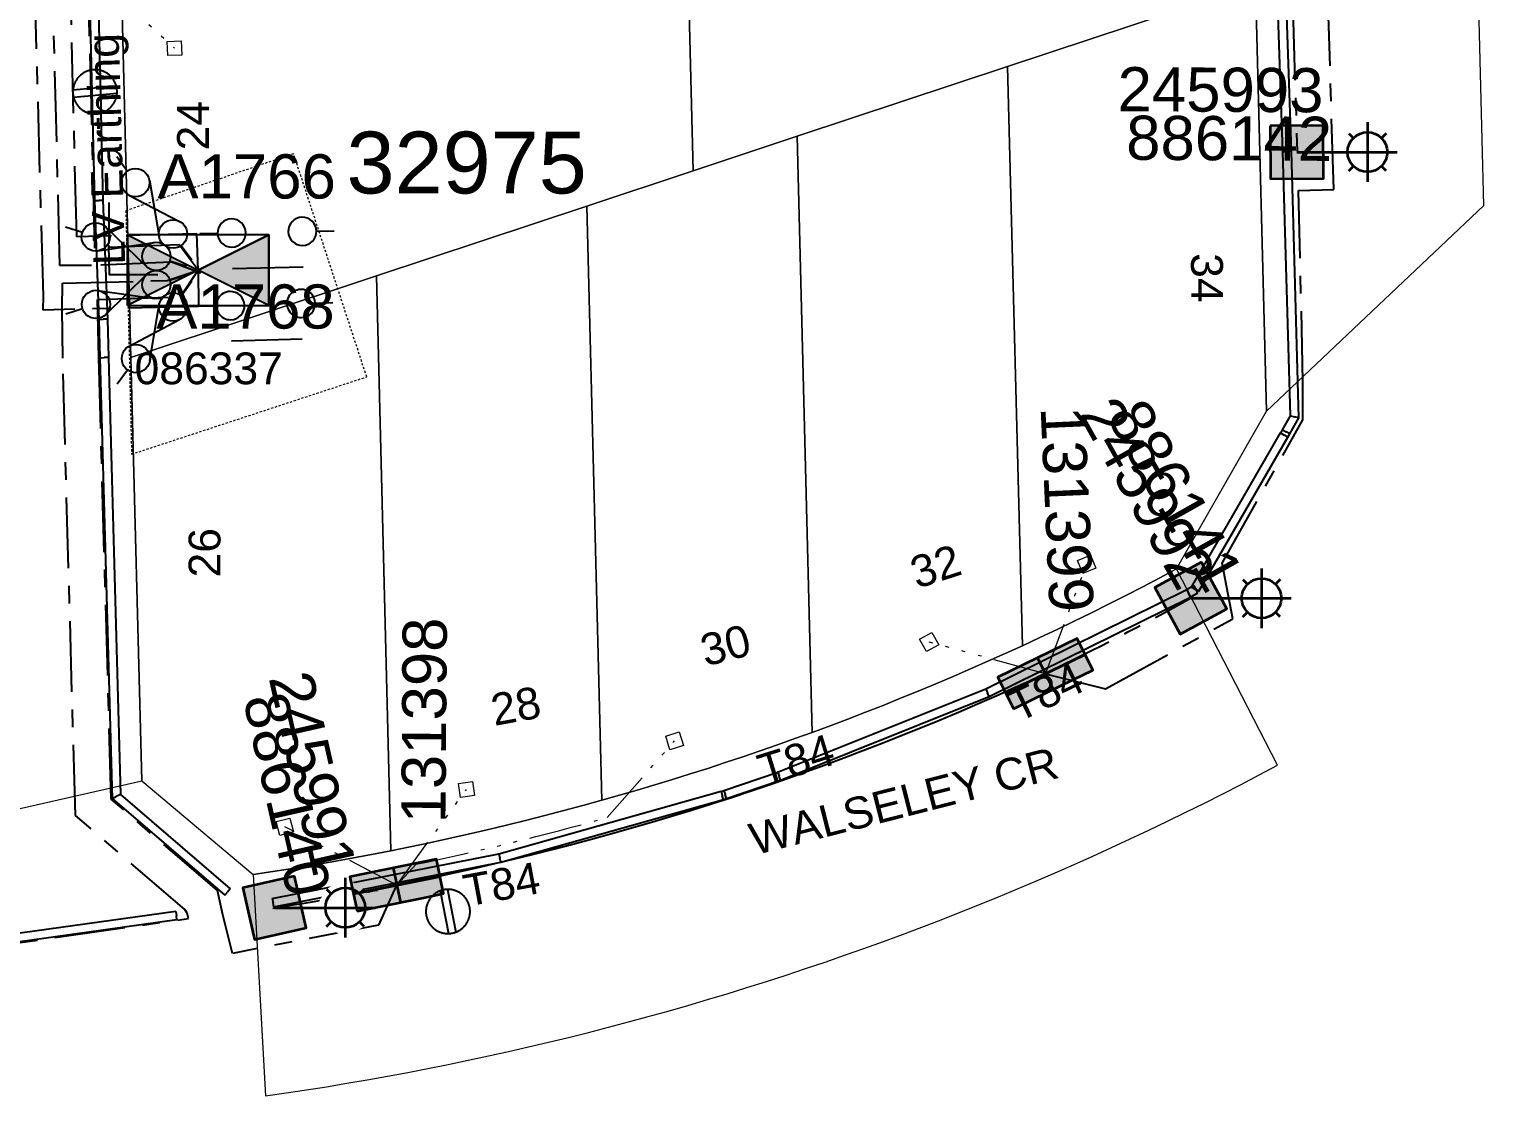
# Model space of a CAD drawing. Header units: metres. Extents: x 293418 to 294566, y 6233478 to 6234177.
# Drawn here: x 294076.3 to 294158.7, y 6233499.1 to 6233559.5 of the extents above; entities that cross this region are included whole.
import ezdxf
from ezdxf.enums import TextEntityAlignment as Align

# ---------------------------------------------------------------- set-up
doc = ezdxf.new("R2010")
doc.units = ezdxf.units.M
for name, pattern in [('Cable Exist UG', [7, 4, -1, 1, -1]), ('DASHED', [19.05, 12.7, -6.35]), ('HIDDEN2', [0.1875, 0.125, -0.0625]), ('PHANTOMX2', [6.6, 3, -0.75, 0.2, -0.75, 0.2, -0.75, 0.2, -0.75])]:
    doc.linetypes.add(name, pattern=pattern)
doc.layers.get('0').update_dxf_attribs({"color": 6})
for name, color, linetype, lineweight in [('_User_LV_Exist', 5, 'Continuous', 35), ('Cadastre Land Parcels_SP_EXT', 118, 'Continuous', 15), ('Cadastre Other Property_SP_EXT', 138, 'DASHED', 15), ('Cadastre Roads_SP_EXT', 218, 'Continuous', 15), ('Mains_HV_EXT', 13, 'Continuous', 25), ('Mains_LV_EXT', 163, 'Continuous', 25), ('Mains_LV_SL_EXT', 135, 'Continuous', 25), ('Services_SP_EXT', 42, 'PHANTOMX2', 20)]:
    doc.layers.add(name, color=color, linetype=linetype, lineweight=lineweight)
for name, color, linetype in [('Duct_SP_EXT', 30, 'Continuous'), ('Equip_HV_EXT', 7, 'Continuous'), ('Equip_LV_EXT', 7, 'Continuous'), ('Equip_SP_SL_EXT', 7, 'Continuous'), ('Sub_SP_EXT', 7, 'Continuous'), ('SupportsUG_SP_LV_EXT', 7, 'Continuous'), ('SupportsUG_SP_LV_SL_EXT', 7, 'Continuous')]:
    doc.layers.add(name, color=color, linetype=linetype)
doc.layers.add('Features_HIDE', color=1, linetype='Continuous', plot=False)
doc.styles.add('COLUMN_LABEL', font='arial.ttf', dxfattribs={"height": 2})
doc.styles.add('iecARIAL', font='arial.ttf', dxfattribs={"height": 2})
doc.styles.add('POLE_LABEL', font='arial.ttf', dxfattribs={"height": 2})
doc.styles.add('SL_LABEL', font='arial.ttf', dxfattribs={"height": 2})
doc.styles.get("Standard").update_dxf_attribs({"font": 'arial.ttf'})
doc.styles.add('SWITCH_LABEL', font='arial.ttf', dxfattribs={"height": 2})
doc.linetypes.add('Cable E UG', pattern='A,5,-0.1,["E",Standard,S=1.5,R=0,X=0,Y=-0.75],-1.45', length=6.55)

# ---------------------------------------------------------------- blocks, each defined once
blk = doc.blocks.new('SUB_PADMOUNT_EXT')
at = {"ltscale": 10}
h = blk.add_hatch(color=256, dxfattribs=at)
h.dxf.hatch_style = 1
h.paths.add_polyline_path([(4, -2), (0, 0), (4, 2)])
h.paths.add_polyline_path([(-4, -2), (-4, 2), (0, 0)])
blk.add_line((4, 2), (-4, -2))
blk.add_lwpolyline([(-4, -2), (4, -2), (4, 2), (-4, 2)], close=True)
at = {"ltscale": 10, "flags": 128}
for points in [[(-4, -2), (-4, 2), (0, 0)], [(4, -2), (0, 0), (4, 2)]]:
    blk.add_lwpolyline(points, close=True, dxfattribs=at)
at = {"flags": 8}
blk.add_attdef('ASSET_NUM', text='', height=2.5, dxfattribs=at).set_placement((0, 5), align=Align.MIDDLE_CENTER)
for tag, flags, p in [('STREET_CODE', 9, (1.5, 0)), ('OPERATING_VOLTAGE', 9, (1.5, -0.4)), ('ORIENTATION', 9, (1.5, -0.6)), ('OWNED_BY', 9, (1.5, -0.8)), ('NO_PHASES', 9, (1.5, -0.2)), ('OPERATED_BY', 9, (1.5, -1)), ('SECONDARY_VOLTAGE', 9, (1.5, -1.6)), ('CONSTRUCTED_VOLTAGE', 9, (1.5, -1.4)), ('MAINTAINED_BY', 9, (1.5, -1.2)), ('STATE', 9, (1.5, -1.8)), ('SUBSTATION_TYPE', 9, (1.5, -2.2)), ('USAGE', 9, (1.5, -2.4)), ('PARENT', 9, (1.5, -2)), ('SUBURB', 9, (1.5, -2.8)), ('STREETNAME', 9, (1.5, -3)), ('LEGEND', 9, (1.5, -2.6)), ('LOCATION', 9, (1.5, -3.2)), ('Z', 1, (1.5, -3.6)), ('NOTES', 9, (1.5, -3.4))]:
    blk.add_attdef(tag, text='', height=0.2, dxfattribs=dict(flags=flags)).set_placement(p, align=Align.MIDDLE_LEFT)
blk = doc.blocks.new('SL_LANTERN_EXT')
at = {"flags": 9}
for tag, p in [('LRATECODE', (-7.4, 0)), ('LOUTREACHVOCAB', (-7.2, 0)), ('LOUTREACH', (-7, 0)), ('LANTNUMBER', (-6.6, 0)), ('LNEW', (-6.4, 0)), ('LMASTVOCAB', (-6.2, 0)), ('LMAST', (-6, 0)), ('LLAMPVOCAB', (-5.8, 0)), ('LLAMP', (-5.6, 0)), ('LEXIST', (-5.4, 0)), ('LCHARGE3PERCENT', (-5.2, 0)), ('LCHARGE3', (-5, 0)), ('LCHARGE2PERCENT', (-4.8, 0)), ('LCHARGE2', (-4.6, 0)), ('LCHARGE1PERCENT', (-4.4, 0)), ('LCHARGE1', (-4.2, 0)), ('LCATEGORY', (-4, 0)), ('LBRACKETVOCAB', (-3.8, 0)), ('LBRACKET', (-3.6, 0)), ('LKINGHEIGHT', (-3.4, 0)), ('CREPLACE', (-3.2, 0)), ('CREMOVE', (-3, 0)), ('CNUMBER', (-2.8, 0)), ('CNEW', (-2.6, 0)), ('CEXIST', (-2.4, 0)), ('USAGE', (-2.2, 0)), ('STATE', (-2, 0)), ('OWNED_BY', (-1.8, 0)), ('ORIENTATION', (-1.6, 0)), ('OPERATING_VOLTAGE', (-1.4, 0)), ('NO_PHASES', (-1.2, 0)), ('LANTERN_TYPE', (-1, 0)), ('LANTERN_PURPOSE', (-0.8, 0)), ('CONTROL_TYPE', (-0.6, 0)), ('CONSTRUCTED_VOLTAGE', (-0.4, 0))]:
    blk.add_attdef(tag, text='', height=0.001, rotation=270, dxfattribs=at).set_placement(p, align=Align.MIDDLE_LEFT)
at = {"style": 'SL_LABEL', "flags": 9}
blk.add_attdef('STREET_CODE', text='', height=0.001, rotation=270, dxfattribs=at).set_placement((0.001, 0), align=Align.MIDDLE_LEFT)
at = {"flags": 1}
blk.add_attdef('Z', (0, 0), '', height=0.001, rotation=270, dxfattribs=at)
at = {"width": 0.9}
blk.add_attdef('LNUMBER', text='', height=1, dxfattribs=at).set_placement((7, -1), align=Align.MIDDLE_LEFT)
at = {"flags": 9}
for tag, p in [('LREMOVE', (0, -7.6)), ('LREPLACE', (0, -7.8)), ('LTYPE', (0, -8)), ('LTYPEVOCAB', (0, -8.2)), ('LEGEND', (0, -8.4)), ('SUBURB', (0, -8.6)), ('STREETNAME', (0, -8.8)), ('LOCATION', (0, -9)), ('NOTES', (0, -9.2)), ('MAINTAINED_BY', (0, -9.863))]:
    blk.add_attdef(tag, text='', height=0.001, dxfattribs=at).set_placement(p, align=Align.MIDDLE_LEFT)
blk.add_attdef('OPERATED_BY', (0, -9.607), '', height=0.001, dxfattribs=at)
at = {"layer": 'Features_HIDE', "width": 0.9}
blk.add_attdef('ASSET_NUM', text='', height=1, dxfattribs=at).set_placement((7, 1), align=Align.MIDDLE_LEFT)
blk.add_wipeout([(5.688, 0), (5.061, -1.061), (4, -1.688), (2.939, -1.061), (2.313, 0), (2.939, 1.061), (4, 1.687), (5.061, 1.061)])
for p, q in [((4, 1.687), (4, 0)), ((2.939, 1.061), (3.205, 0.795)), ((5.061, 1.061), (4.795, 0.795)), ((0, 0), (4, 0)), ((2.939, -1.061), (3.205, -0.795)), ((4, 0), (5.688, 0)), ((4, 0), (4, -1.688)), ((5.061, -1.061), (4.795, -0.795))]:
    blk.add_line(p, q)
blk.add_circle((4, 0), 1.125)
blk = doc.blocks.new('CCP_EXT')
at = {"flags": 9}
for tag, p in [('USAGE', (0, -1.2)), ('LEGEND', (0, -1.4)), ('LIFE_SUPPORT', (0, -1.6)), ('STATE', (0, -1.8)), ('NOTES', (0, -2))]:
    blk.add_attdef(tag, text='', height=0.2, dxfattribs=at).set_placement(p, align=Align.MIDDLE_LEFT)
blk.add_wipeout([(0, 0.566), (0.566, 0), (0, -0.566), (-0.566, 0)])
blk.add_lwpolyline([(-0.566, 0), (0, 0.566), (0.566, 0), (0, -0.566), (-0.566, 0)])
at = {"flags": 1}
blk.add_attdef('Z', (0, 0), '', height=0.2, dxfattribs=at)
at = {"flags": 9}
for tag, p in [('CCP_TYPE', (0, 0)), ('OPERATING_VOLTAGE', (0, -0.6)), ('ORIENTATION', (0, -0.8)), ('CONSTRUCTED_VOLTAGE', (0, -0.2)), ('NO_PHASES', (0, -0.4)), ('OWNED_BY', (0, -1))]:
    blk.add_attdef(tag, text='', height=0.2, dxfattribs=at).set_placement(p, align=Align.MIDDLE_LEFT)
blk = doc.blocks.new('LV_UG_DFUSE_CLOSED_EXT')
for points in [[(1, 0), (0, 0)], [(5.04, 0.726), (2.156, -0.717)], [(5.049, -0.707), (2.156, 0.717)], [(6.2, 0.013), (7.2, 0.013)]]:
    blk.add_lwpolyline(points)
for centre in [(1.8, 0), (5.4, 0.011)]:
    blk.add_circle(centre, 0.8)
at = {"flags": 9}
for tag, p in [('ACTUAL_STATUS', (0, 0)), ('OPERATING_VOLTAGE', (0, -0.6)), ('ORIENTATION', (0, -0.8)), ('CONSTRUCTED_VOLTAGE', (0, -0.2)), ('NO_PHASES', (0, -0.4)), ('STATE', (0, -1)), ('SWITCH_TYPE', (0, -1.2)), ('USAGE', (0, -1.4)), ('NOTES', (0, -1.6))]:
    blk.add_attdef(tag, text='', height=0.2, dxfattribs=at).set_placement(p, align=Align.MIDDLE_LEFT)
at = {"flags": 1}
blk.add_attdef('Z', (0, 0), '', height=0.2, dxfattribs=at)
blk = doc.blocks.new('LV_UG_LINKS_CLOSED_EXT')
at = {"layer": 'Equip_LV_EXT'}
for tag, flags, p in [('ACTUAL_STATUS', 9, (3, -2)), ('CONSTRUCTED_VOLTAGE', 9, (3, -2.2)), ('NO_PHASES', 9, (3, -2.4)), ('OPERATING_VOLTAGE', 9, (3, -2.6)), ('ORIENTATION', 9, (3, -2.8)), ('STATE', 9, (3, -3)), ('SWITCH_TYPE', 9, (3, -3.2)), ('OWNED_BY', 9, (3, -3.8)), ('OPERATED_BY', 9, (3, -4)), ('USAGE', 9, (3, -3.4)), ('NOTES', 9, (3, -3.6)), ('MAINTAINED_BY', 9, (3, -4.2)), ('TYPE', 9, (3, -4.6)), ('Z', 1, (3, -4.8)), ('NUMBER_OF_PHASES', 9, (3, -4.4))]:
    blk.add_attdef(tag, text='', height=0.2, dxfattribs=dict(at, flags=flags)).set_placement(p, align=Align.MIDDLE_LEFT)
blk.add_wipeout([(4, 1.25), (3.969, 1.25), (3.939, 1.248), (3.908, 1.247), (3.877, 1.244), (3.847, 1.241), (3.817, 1.236), (3.786, 1.232), (3.756, 1.226), (3.726, 1.22), (3.696, 1.213), (3.667, 1.205), (3.637, 1.196), (3.608, 1.187), (3.579, 1.177), (3.55, 1.166), (3.522, 1.155), (3.493, 1.143), (3.466, 1.13), (3.438, 1.117), (3.411, 1.102), (3.384, 1.088), (3.357, 1.072), (3.331, 1.056), (3.306, 1.039), (3.28, 1.022), (3.255, 1.004), (3.231, 0.985), (3.207, 0.966), (3.184, 0.947), (3.161, 0.926), (3.138, 0.905), (3.116, 0.884), (3.095, 0.862), (3.074, 0.839), (3.053, 0.816), (3.034, 0.793), (3.015, 0.769), (2.996, 0.745), (2.978, 0.72), (2.961, 0.694), (2.944, 0.669), (2.928, 0.643), (2.912, 0.616), (2.898, 0.589), (2.883, 0.562), (2.87, 0.534), (2.857, 0.507), (2.845, 0.478), (2.834, 0.45), (2.823, 0.421), (2.813, 0.392), (2.804, 0.363), (2.795, 0.333), (2.787, 0.304), (2.78, 0.274), (2.774, 0.244), (2.768, 0.214), (2.764, 0.183), (2.759, 0.153), (2.756, 0.123), (2.753, 0.092), (2.752, 0.061), (2.75, 0.031), (2.75, 0), (2.75, -0.031), (2.752, -0.061), (2.753, -0.092), (2.756, -0.123), (2.759, -0.153), (2.764, -0.183), (2.768, -0.214), (2.774, -0.244), (2.78, -0.274), (2.787, -0.304), (2.795, -0.333), (2.804, -0.363), (2.813, -0.392), (2.823, -0.421), (2.834, -0.45), (2.845, -0.478), (2.857, -0.507), (2.87, -0.534), (2.883, -0.562), (2.898, -0.589), (2.912, -0.616), (2.928, -0.643), (2.944, -0.669), (2.961, -0.694), (2.978, -0.72), (2.996, -0.745), (3.015, -0.769), (3.034, -0.793), (3.053, -0.816), (3.074, -0.839), (3.095, -0.862), (3.116, -0.884), (3.138, -0.905), (3.161, -0.926), (3.184, -0.947), (3.207, -0.966), (3.231, -0.985), (3.255, -1.004), (3.28, -1.022), (3.306, -1.039), (3.331, -1.056), (3.357, -1.072), (3.384, -1.088), (3.411, -1.102), (3.438, -1.117), (3.466, -1.13), (3.493, -1.143), (3.522, -1.155), (3.55, -1.166), (3.579, -1.177), (3.608, -1.187), (3.637, -1.196), (3.667, -1.205), (3.696, -1.213), (3.726, -1.22), (3.756, -1.226), (3.786, -1.232), (3.817, -1.236), (3.847, -1.241), (3.877, -1.244), (3.908, -1.247), (3.939, -1.248), (3.969, -1.25), (4, -1.25), (4.031, -1.25), (4.061, -1.248), (4.092, -1.247), (4.123, -1.244), (4.153, -1.241), (4.183, -1.236), (4.214, -1.232), (4.244, -1.226), (4.274, -1.22), (4.304, -1.213), (4.333, -1.205), (4.363, -1.196), (4.392, -1.187), (4.421, -1.177), (4.45, -1.166), (4.478, -1.155), (4.507, -1.143), (4.534, -1.13), (4.562, -1.117), (4.589, -1.102), (4.616, -1.088), (4.643, -1.072), (4.669, -1.056), (4.694, -1.039), (4.72, -1.022), (4.745, -1.004), (4.769, -0.985), (4.793, -0.966), (4.816, -0.947), (4.839, -0.926), (4.862, -0.905), (4.884, -0.884), (4.905, -0.862), (4.926, -0.839), (4.947, -0.816), (4.966, -0.793), (4.985, -0.769), (5.004, -0.745), (5.022, -0.72), (5.039, -0.694), (5.056, -0.669), (5.072, -0.643), (5.088, -0.616), (5.102, -0.589), (5.117, -0.562), (5.13, -0.534), (5.143, -0.507), (5.155, -0.478), (5.166, -0.45), (5.177, -0.421), (5.187, -0.392), (5.196, -0.363), (5.205, -0.333), (5.213, -0.304), (5.22, -0.274), (5.226, -0.244), (5.232, -0.214), (5.236, -0.183), (5.241, -0.153), (5.244, -0.123), (5.247, -0.092), (5.248, -0.061), (5.25, -0.031), (5.25, 0), (5.25, 0.031), (5.248, 0.061), (5.247, 0.092), (5.244, 0.123), (5.241, 0.153), (5.236, 0.183), (5.232, 0.214), (5.226, 0.244), (5.22, 0.274), (5.213, 0.304), (5.205, 0.333), (5.196, 0.363), (5.187, 0.392), (5.177, 0.421), (5.166, 0.45), (5.155, 0.478), (5.143, 0.507), (5.13, 0.534), (5.117, 0.562), (5.102, 0.589), (5.088, 0.616), (5.072, 0.643), (5.056, 0.669), (5.039, 0.694), (5.022, 0.72), (5.004, 0.745), (4.985, 0.769), (4.966, 0.793), (4.947, 0.816), (4.926, 0.839), (4.905, 0.862), (4.884, 0.884), (4.862, 0.905), (4.839, 0.926), (4.816, 0.947), (4.793, 0.966), (4.769, 0.985), (4.745, 1.004), (4.72, 1.022), (4.694, 1.039), (4.669, 1.056), (4.643, 1.072), (4.616, 1.088), (4.589, 1.102), (4.562, 1.117), (4.534, 1.13), (4.507, 1.143), (4.478, 1.155), (4.45, 1.166), (4.421, 1.177), (4.392, 1.187), (4.363, 1.196), (4.333, 1.205), (4.304, 1.213), (4.274, 1.22), (4.244, 1.226), (4.214, 1.232), (4.183, 1.236), (4.153, 1.241), (4.123, 1.244), (4.092, 1.247), (4.061, 1.248), (4.031, 1.25)]).dxf.layer = 'Equip_LV_EXT'
for p, q in [((3.792, 1.232), (3.792, -1.232)), ((4.208, 1.232), (4.208, -1.232))]:
    blk.add_line(p, q, dxfattribs=at)
at = {"layer": 'Equip_LV_EXT', "flags": 128}
blk.add_lwpolyline([(4, 1.25), (3.969, 1.25), (3.939, 1.248), (3.908, 1.247), (3.877, 1.244), (3.847, 1.241), (3.817, 1.236), (3.786, 1.232), (3.756, 1.226), (3.726, 1.22), (3.696, 1.213), (3.667, 1.205), (3.637, 1.196), (3.608, 1.187), (3.579, 1.177), (3.55, 1.166), (3.522, 1.155), (3.493, 1.143), (3.466, 1.13), (3.438, 1.117), (3.411, 1.102), (3.384, 1.088), (3.357, 1.072), (3.331, 1.056), (3.306, 1.039), (3.28, 1.022), (3.255, 1.004), (3.231, 0.985), (3.207, 0.966), (3.184, 0.947), (3.161, 0.926), (3.138, 0.905), (3.116, 0.884), (3.095, 0.862), (3.074, 0.839), (3.053, 0.816), (3.034, 0.793), (3.015, 0.769), (2.996, 0.745), (2.978, 0.72), (2.961, 0.694), (2.944, 0.669), (2.928, 0.643), (2.912, 0.616), (2.898, 0.589), (2.883, 0.562), (2.87, 0.534), (2.857, 0.507), (2.845, 0.478), (2.834, 0.45), (2.823, 0.421), (2.813, 0.392), (2.804, 0.363), (2.795, 0.333), (2.787, 0.304), (2.78, 0.274), (2.774, 0.244), (2.768, 0.214), (2.764, 0.183), (2.759, 0.153), (2.756, 0.123), (2.753, 0.092), (2.752, 0.061), (2.75, 0.031), (2.75, 0), (2.75, -0.031), (2.752, -0.061), (2.753, -0.092), (2.756, -0.123), (2.759, -0.153), (2.764, -0.183), (2.768, -0.214), (2.774, -0.244), (2.78, -0.274), (2.787, -0.304), (2.795, -0.333), (2.804, -0.363), (2.813, -0.392), (2.823, -0.421), (2.834, -0.45), (2.845, -0.478), (2.857, -0.507), (2.87, -0.534), (2.883, -0.562), (2.898, -0.589), (2.912, -0.616), (2.928, -0.643), (2.944, -0.669), (2.961, -0.694), (2.978, -0.72), (2.996, -0.745), (3.015, -0.769), (3.034, -0.793), (3.053, -0.816), (3.074, -0.839), (3.095, -0.862), (3.116, -0.884), (3.138, -0.905), (3.161, -0.926), (3.184, -0.947), (3.207, -0.966), (3.231, -0.985), (3.255, -1.004), (3.28, -1.022), (3.306, -1.039), (3.331, -1.056), (3.357, -1.072), (3.384, -1.088), (3.411, -1.102), (3.438, -1.117), (3.466, -1.13), (3.493, -1.143), (3.522, -1.155), (3.55, -1.166), (3.579, -1.177), (3.608, -1.187), (3.637, -1.196), (3.667, -1.205), (3.696, -1.213), (3.726, -1.22), (3.756, -1.226), (3.786, -1.232), (3.817, -1.236), (3.847, -1.241), (3.877, -1.244), (3.908, -1.247), (3.939, -1.248), (3.969, -1.25), (4, -1.25), (4.031, -1.25), (4.061, -1.248), (4.092, -1.247), (4.123, -1.244), (4.153, -1.241), (4.183, -1.236), (4.214, -1.232), (4.244, -1.226), (4.274, -1.22), (4.304, -1.213), (4.333, -1.205), (4.363, -1.196), (4.392, -1.187), (4.421, -1.177), (4.45, -1.166), (4.478, -1.155), (4.507, -1.143), (4.534, -1.13), (4.562, -1.117), (4.589, -1.102), (4.616, -1.088), (4.643, -1.072), (4.669, -1.056), (4.694, -1.039), (4.72, -1.022), (4.745, -1.004), (4.769, -0.985), (4.793, -0.966), (4.816, -0.947), (4.839, -0.926), (4.862, -0.905), (4.884, -0.884), (4.905, -0.862), (4.926, -0.839), (4.947, -0.816), (4.966, -0.793), (4.985, -0.769), (5.004, -0.745), (5.022, -0.72), (5.039, -0.694), (5.056, -0.669), (5.072, -0.643), (5.088, -0.616), (5.102, -0.589), (5.117, -0.562), (5.13, -0.534), (5.143, -0.507), (5.155, -0.478), (5.166, -0.45), (5.177, -0.421), (5.187, -0.392), (5.196, -0.363), (5.205, -0.333), (5.213, -0.304), (5.22, -0.274), (5.226, -0.244), (5.232, -0.214), (5.236, -0.183), (5.241, -0.153), (5.244, -0.123), (5.247, -0.092), (5.248, -0.061), (5.25, -0.031), (5.25, 0), (5.25, 0.031), (5.248, 0.061), (5.247, 0.092), (5.244, 0.123), (5.241, 0.153), (5.236, 0.183), (5.232, 0.214), (5.226, 0.244), (5.22, 0.274), (5.213, 0.304), (5.205, 0.333), (5.196, 0.363), (5.187, 0.392), (5.177, 0.421), (5.166, 0.45), (5.155, 0.478), (5.143, 0.507), (5.13, 0.534), (5.117, 0.562), (5.102, 0.589), (5.088, 0.616), (5.072, 0.643), (5.056, 0.669), (5.039, 0.694), (5.022, 0.72), (5.004, 0.745), (4.985, 0.769), (4.966, 0.793), (4.947, 0.816), (4.926, 0.839), (4.905, 0.862), (4.884, 0.884), (4.862, 0.905), (4.839, 0.926), (4.816, 0.947), (4.793, 0.966), (4.769, 0.985), (4.745, 1.004), (4.72, 1.022), (4.694, 1.039), (4.669, 1.056), (4.643, 1.072), (4.616, 1.088), (4.589, 1.102), (4.562, 1.117), (4.534, 1.13), (4.507, 1.143), (4.478, 1.155), (4.45, 1.166), (4.421, 1.177), (4.392, 1.187), (4.363, 1.196), (4.333, 1.205), (4.304, 1.213), (4.274, 1.22), (4.244, 1.226), (4.214, 1.232), (4.183, 1.236), (4.153, 1.241), (4.123, 1.244), (4.092, 1.247), (4.061, 1.248), (4.031, 1.25)], close=True, dxfattribs=at)
blk = doc.blocks.new('SWG_HOLEC_SU_EXT')
blk.add_line((1.8, -2), (5.8, -2))
for points in [[(1, 0), (0, 0)], [(6.6, 0), (7.6, 0)]]:
    blk.add_lwpolyline(points)
for points in [[(1.8, -0.8, 1), (1.8, 0.8, 1)], [(5.8, -0.8, 1), (5.8, 0.8, 1)]]:
    blk.add_lwpolyline(points, format="xyb", close=True)
at = {"style": 'SWITCH_LABEL', "flags": 8}
blk.add_attdef('ASSET_NUM', text='', height=2.5, rotation=179.95437, dxfattribs=at).set_placement((-2.4, 0), align=Align.MIDDLE_LEFT)
at = {"flags": 1}
blk.add_attdef('Z', (0, 0), '', height=0.2, dxfattribs=at)
at = {"flags": 9}
for tag, p in [('ACTUAL_STATUS', (0, -0.4)), ('CONSTRUCTED_VOLTAGE', (0, -0.6)), ('NO_PHASES', (0, -0.8)), ('OPERATING_VOLTAGE', (0, -1)), ('ORIENTATION', (0, -1.2)), ('OWNED_BY', (0, -1.4)), ('PARENT', (0, -1.6)), ('STATE', (0, -1.8)), ('SWITCH_TYPE', (0, -2)), ('USAGE', (0, -2.2)), ('LOCATION', (0, -2.4)), ('STREETNAME', (0, -2.6)), ('SUBURB', (0, -2.8)), ('NOTES', (0, -3))]:
    blk.add_attdef(tag, text='', height=0.2, dxfattribs=at).set_placement(p, align=Align.MIDDLE_LEFT)
at = {"style": 'SWITCH_LABEL', "flags": 9}
blk.add_attdef('STREET_CODE', text='', height=0.2, dxfattribs=at).set_placement((0, -0.2), align=Align.MIDDLE_LEFT)
blk = doc.blocks.new('PILLAR_EXT')
blk.add_hatch(color=256).paths.add_polyline_path([(-2.5, 1), (-2.5, -1), (2.5, -1), (2.5, 1)])
for p, q in [((0, 1), (0, -1)), ((-2.5, 0), (2.5, 0))]:
    blk.add_line(p, q)
at = {"ltscale": 10}
blk.add_line((2.5, 0), (-2.5, 0), dxfattribs=at)
blk.add_lwpolyline([(-2.5, -1), (-1.25, -1), (1.25, -1), (2.5, -1), (2.5, 1), (-2.5, 1)], close=True)
at = {"width": 0.9, "flags": 8}
blk.add_attdef('ASSET_NUM', text='', height=2, rotation=90, dxfattribs=at).set_placement((-2, 4), align=Align.MIDDLE_LEFT)
for tag, p, flags in [('OWNED_BY', (0, -0.2), 9), ('STATE', (0, -0.4), 9), ('SUPPORT_TYPE', (0, -0.6), 9), ('USAGE', (0, -0.8), 9), ('LEGEND', (0, -1), 9), ('STREETNAME', (0, -1.8), 9), ('LOCATION', (0, -1.2), 9), ('NOTES', (0, -1.4), 9), ('PARENT', (0, -1.6), 9), ('SUBURB', (0, -2), 1)]:
    blk.add_attdef(tag, p, '', height=0.2, dxfattribs=dict(flags=flags))
blk = doc.blocks.new('COLUMN_EXT')
blk.add_hatch(color=256).paths.add_polyline_path([(1.5, -1.5), (1.5, 1.5), (-1.5, 1.5), (-1.5, -1.5)])
blk.add_lwpolyline([(1.5, 1.5), (-1.5, 1.5), (-1.5, -1.5), (1.5, -1.5)], close=True)
at = {"flags": 9}
for tag, p in [('STREETNAME', (-1.813, 1.6)), ('SUBURB', (-1.813, 1.8)), ('NOTES', (-1.813, 2)), ('LOCATION', (-1.813, 1.4)), ('LEGEND', (-1.813, 1.2)), ('USAGE', (-1.813, 1)), ('STATE', (-1.813, 0.8)), ('COLUMN_TYPE', (-1.813, 0.4)), ('OWNED_BY', (-1.813, 0.6))]:
    blk.add_attdef(tag, text='', height=0.2, rotation=180, dxfattribs=at).set_placement(p, align=Align.MIDDLE_LEFT)
at = {"flags": 1}
blk.add_attdef('Z', (-1.813, 2.351), '', height=0.2, rotation=180, dxfattribs=at)
at = {"flags": 9}
for tag, style, p in [('STRUCTURE_PLANT_NUMBER', 'POLE_LABEL', (-1.813, -0.031)), ('STREET_CODE', 'COLUMN_LABEL', (-1.813, 0.2))]:
    blk.add_attdef(tag, text='', height=0.2, rotation=180, dxfattribs=dict(at, style=style)).set_placement(p, align=Align.MIDDLE_LEFT)
at = {"style": 'COLUMN_LABEL', "width": 0.9, "flags": 8}
blk.add_attdef('ASSET_NUM', text='', height=2, rotation=270, dxfattribs=at).set_placement((2, -4), align=Align.MIDDLE_LEFT)

msp = doc.modelspace()

# ---------------------------------------------------------------- linework, layer by layer
at = {"layer": 'Cadastre Land Parcels_SP_EXT', "linetype": 'Continuous'}
for points in [[(294119.799, 6233553.433), (294131.705, 6233557.386), (294145.733, 6233562.046), (294145.464, 6233572.675), (294113.401, 6233571.864), (294113.613, 6233563.475), (294113.917, 6233551.479), (294119.799, 6233553.433)], [(294095.991, 6233545.527), (294107.897, 6233549.48), (294113.917, 6233551.479), (294113.613, 6233563.475), (294081.551, 6233562.665), (294082.101, 6233540.915), (294095.991, 6233545.527)], [(294133.52, 6233525.047), (294134.5, 6233525.511), (294135.477, 6233525.981), (294136.449, 6233526.458), (294137.419, 6233526.942), (294138.386, 6233527.431), (294139.349, 6233527.928), (294140.309, 6233528.431), (294141.266, 6233528.94), (294146.346, 6233537.877), (294145.733, 6233562.046), (294131.705, 6233557.386), (294132.538, 6233524.59), (294133.52, 6233525.047)], [(294121.66, 6233520.056), (294122.662, 6233520.435), (294123.662, 6233520.821), (294124.659, 6233521.213), (294125.653, 6233521.613), (294126.645, 6233522.018), (294127.634, 6233522.431), (294128.621, 6233522.849), (294129.604, 6233523.275), (294130.585, 6233523.707), (294131.563, 6233524.145), (294132.538, 6233524.59), (294131.705, 6233557.386), (294119.799, 6233553.433), (294120.655, 6233519.684), (294121.66, 6233520.056)], [(294109.751, 6233516.124), (294110.752, 6233516.415), (294111.752, 6233516.712), (294112.75, 6233517.017), (294113.745, 6233517.328), (294114.739, 6233517.645), (294115.73, 6233517.969), (294116.72, 6233518.299), (294117.707, 6233518.636), (294118.691, 6233518.978), (294119.674, 6233519.328), (294120.655, 6233519.684), (294119.799, 6233553.433), (294113.917, 6233551.479), (294107.897, 6233549.48), (294108.748, 6233515.838), (294109.751, 6233516.124)], [(294097.907, 6233513.204), (294098.999, 6233513.433), (294100.089, 6233513.67), (294101.178, 6233513.915), (294102.265, 6233514.167), (294103.35, 6233514.427), (294104.434, 6233514.694), (294105.515, 6233514.969), (294106.595, 6233515.251), (294107.672, 6233515.541), (294108.748, 6233515.838), (294107.897, 6233549.48), (294095.991, 6233545.527), (294096.813, 6233512.982), (294097.907, 6233513.204)], [(294090.13, 6233511.797), (294091.247, 6233511.975), (294092.363, 6233512.161), (294093.478, 6233512.355), (294094.591, 6233512.556), (294095.703, 6233512.765), (294096.813, 6233512.982), (294095.991, 6233545.527), (294082.101, 6233540.915), (294082.707, 6233516.93), (294089.011, 6233511.628), (294090.13, 6233511.797)]]:
    msp.add_lwpolyline(points, close=True, dxfattribs=at)
at = {"layer": 'Cadastre Other Property_SP_EXT', "linetype": 'HIDDEN2'}
msp.add_lwpolyline([(294081.81, 6233549.215), (294082.134, 6233535.43), (294095.439, 6233539.81), (294091.302, 6233552.446), (294081.81, 6233549.215)], close=True, dxfattribs=at)
at = {"layer": 'Cadastre Roads_SP_EXT', "linetype": 'Continuous'}
for points in [[(294143.063, 6233667.654), (294143.379, 6233655.156), (294143.695, 6233642.659), (294144.074, 6233627.661), (294144.39, 6233615.164), (294144.769, 6233600.168), (294145.085, 6233587.671), (294145.464, 6233572.675), (294145.733, 6233562.045), (294146.346, 6233537.877), (294158.655, 6233549.52), (294158.655, 6233549.52), (294153.912, 6233737.095)], [(294064.096, 6233671.348), (294064.539, 6233653.851), (294064.918, 6233638.855), (294065.234, 6233626.357), (294065.613, 6233611.36), (294065.928, 6233598.863), (294066.371, 6233581.367), (294066.687, 6233568.87), (294067.067, 6233553.872), (294067.446, 6233538.876), (294068.085, 6233513.617), (294082.707, 6233516.93), (294082.707, 6233516.93), (294082.101, 6233540.915), (294081.551, 6233562.665), (294081.171, 6233577.661), (294080.855, 6233590.159), (294080.476, 6233605.155), (294080.16, 6233617.652), (294079.781, 6233632.65), (294079.465, 6233645.147), (294079.022, 6233662.642), (294078.643, 6233677.639)]]:
    msp.add_lwpolyline(points, dxfattribs=at)
at = {"layer": 'Duct_SP_EXT'}
for p, q in [((294147.286, 6233552.566), (294146.594, 6233572.815)), ((294147.765, 6233552.583), (294147.074, 6233572.832)), ((294147.286, 6233552.566), (294147.526, 6233552.574)), ((294147.286, 6233552.568), (294147.526, 6233552.574)), ((294147.705, 6233537.608), (294147.286, 6233552.568)), ((294147.765, 6233552.583), (294147.526, 6233552.574)), ((294147.765, 6233552.581), (294147.526, 6233552.574)), ((294148.188, 6233537.487), (294147.765, 6233552.581)), ((294080.038, 6233549.792), (294080.278, 6233549.798)), ((294080.038, 6233549.789), (294080.278, 6233549.798)), ((294080.038, 6233549.789), (294080.286, 6233543.064)), ((294080.518, 6233549.807), (294080.278, 6233549.798)), ((294080.518, 6233549.804), (294080.278, 6233549.798)), ((294080.518, 6233549.807), (294080.766, 6233543.082)), ((294080.286, 6233543.066), (294080.526, 6233543.073)), ((294080.286, 6233543.064), (294080.526, 6233543.073)), ((294080.286, 6233543.066), (294080.346, 6233540.896)), ((294080.766, 6233543.082), (294080.526, 6233543.073)), ((294080.766, 6233543.08), (294080.526, 6233543.073)), ((294080.766, 6233543.08), (294080.825, 6233540.909)), ((294080.346, 6233540.896), (294080.585, 6233540.902)), ((294080.346, 6233540.896), (294081.033, 6233515.931)), ((294080.825, 6233540.909), (294080.585, 6233540.902)), ((294080.825, 6233540.909), (294081.507, 6233516.157)), ((294147.253, 6233536.818), (294147.705, 6233537.608)), ((294147.668, 6233536.578), (294148.188, 6233537.487)), ((294147.705, 6233537.608), (294147.946, 6233537.547)), ((294148.188, 6233537.487), (294147.946, 6233537.547)), ((294142.112, 6233527.91), (294147.145, 6233536.633)), ((294142.528, 6233527.67), (294147.561, 6233536.393)), ((294147.145, 6233536.633), (294147.253, 6233536.818)), ((294147.145, 6233536.633), (294147.353, 6233536.513)), ((294147.253, 6233536.818), (294147.253, 6233536.818)), ((294147.253, 6233536.818), (294147.46, 6233536.698)), ((294147.253, 6233536.818), (294147.46, 6233536.698)), ((294147.561, 6233536.393), (294147.353, 6233536.513)), ((294147.668, 6233536.577), (294147.46, 6233536.698)), ((294147.668, 6233536.578), (294147.46, 6233536.698)), ((294147.561, 6233536.393), (294147.668, 6233536.577)), ((294147.668, 6233536.577), (294147.668, 6233536.578)), ((294141.831, 6233527.767), (294142.228, 6233527.992)), ((294142.112, 6233527.91), (294142.32, 6233527.79)), ((294142.228, 6233527.992), (294142.346, 6233527.783)), ((294130.463, 6233522.144), (294141.837, 6233527.77)), ((294130.659, 6233521.706), (294142.05, 6233527.34)), ((294141.837, 6233527.77), (294141.831, 6233527.767)), ((294141.831, 6233527.767), (294141.944, 6233527.555)), ((294141.837, 6233527.77), (294141.944, 6233527.555)), ((294142.05, 6233527.34), (294141.944, 6233527.555)), ((294142.056, 6233527.343), (294141.944, 6233527.555)), ((294142.05, 6233527.34), (294142.056, 6233527.343)), ((294142.056, 6233527.343), (294142.465, 6233527.575)), ((294142.528, 6233527.67), (294142.32, 6233527.79)), ((294142.465, 6233527.575), (294142.346, 6233527.783)), ((294118.689, 6233517.431), (294130.463, 6233522.144)), ((294130.463, 6233522.144), (294130.561, 6233521.925)), ((294118.855, 6233516.98), (294130.659, 6233521.706)), ((294130.659, 6233521.706), (294130.561, 6233521.925)), ((294115.64, 6233516.392), (294118.695, 6233517.433)), ((294118.695, 6233517.433), (294118.689, 6233517.431)), ((294118.689, 6233517.431), (294118.772, 6233517.205)), ((294118.695, 6233517.433), (294118.772, 6233517.205)), ((294118.849, 6233516.978), (294118.772, 6233517.205)), ((294118.855, 6233516.98), (294118.772, 6233517.205)), ((294102.919, 6233512.798), (294115.495, 6233516.345)), ((294115.491, 6233516.343), (294115.642, 6233516.393)), ((294115.495, 6233516.345), (294115.491, 6233516.343)), ((294115.491, 6233516.343), (294115.561, 6233516.114)), ((294115.495, 6233516.345), (294115.561, 6233516.114)), ((294115.64, 6233516.392), (294115.717, 6233516.165)), ((294115.642, 6233516.393), (294115.717, 6233516.165)), ((294115.794, 6233515.938), (294118.849, 6233516.978)), ((294118.849, 6233516.978), (294118.855, 6233516.98)), ((294081.033, 6233515.931), (294081.27, 6233516.044)), ((294081.033, 6233515.931), (294087.405, 6233510.458)), ((294081.507, 6233516.157), (294081.27, 6233516.044)), ((294081.507, 6233516.157), (294087.717, 6233510.822)), ((294103.031, 6233512.331), (294115.626, 6233515.883)), ((294115.626, 6233515.883), (294115.561, 6233516.114)), ((294115.631, 6233515.884), (294115.561, 6233516.114)), ((294115.626, 6233515.883), (294115.631, 6233515.884)), ((294115.631, 6233515.884), (294115.792, 6233515.937)), ((294115.792, 6233515.937), (294115.717, 6233516.165)), ((294115.794, 6233515.938), (294115.717, 6233516.165)), ((294102.919, 6233512.798), (294102.975, 6233512.565)), ((294103.031, 6233512.331), (294102.975, 6233512.565)), ((294087.405, 6233510.458), (294087.561, 6233510.64)), ((294087.717, 6233510.822), (294087.561, 6233510.64)), ((294090.098, 6233510.28), (294090.144, 6233510.044)), ((294090.19, 6233509.809), (294090.144, 6233510.044)), ((294084.635, 6233509.539), (294064.735, 6233506.761)), ((294084.702, 6233509.063), (294064.802, 6233506.286)), ((294084.635, 6233509.539), (294084.669, 6233509.301)), ((294084.702, 6233509.063), (294084.669, 6233509.301))]:
    msp.add_line(p, q, dxfattribs=at)
at = {"layer": 'Mains_HV_EXT', "linetype": 'Cable E UG'}
for points in [[(294080.864, 6233547.367), (294080.864, 6233549.691)], [(294083.622, 6233545.589), (294080.887, 6233545.587), (294080.887, 6233545.587), (294080.844, 6233547.274)]]:
    msp.add_lwpolyline(points, dxfattribs=at)
at = {"layer": 'Mains_LV_EXT', "linetype": 'Cable Exist UG'}
msp.add_lwpolyline([(294053.547, 6233504.616), (294056.079, 6233504.975), (294056.079, 6233504.975), (294063.942, 6233506.088), (294085.364, 6233509.144), (294085.364, 6233509.144), (294085.289, 6233509.441), (294085.154, 6233509.657), (294078.953, 6233514.984), (294078.243, 6233540.872), (294078.202, 6233543.637), (294078.217, 6233545.114), (294084.15, 6233545.263), (294085.905, 6233545.854)], dxfattribs=at)
at = {"layer": 'Mains_LV_SL_EXT', "linetype": 'Cable Exist UG'}
msp.add_lwpolyline([(294147.1, 6233587.526), (294147.451, 6233574.603), (294148.081, 6233552.586)], dxfattribs=at)
for points in [[(294133.839, 6233523.03, 0.014342), (294142.096, 6233527.291)], [(294097.199, 6233510.982, -0.011073), (294090.133, 6233509.738)]]:
    msp.add_lwpolyline(points, format="xyb", dxfattribs=at)

# ---------------------------------------------------------------- block references
at = {"layer": 'Equip_HV_EXT'}
ref = msp.add_blockref('SWG_HOLEC_SU_EXT', (294085.997, 6233547.909), dxfattribs=dict(at, rotation=1.336659062238452))
ref.add_attrib('ASSET_NUM', 'A1766', dxfattribs={"layer": '0', "height": 2.5, "style": 'SWITCH_LABEL'}).set_placement((294083.598, 6233549.159), align=Align.BOTTOM_LEFT)
ref = msp.add_blockref('SWG_HOLEC_SU_EXT', (294085.929, 6233543.793), dxfattribs=dict(at, rotation=1.665981813442716))
ref.add_attrib('ASSET_NUM', 'A1768', dxfattribs={"layer": '0', "height": 2.5, "style": 'SWITCH_LABEL'}).set_placement((294083.53, 6233545.043), align=Align.TOP_LEFT)
at = {"layer": 'Equip_LV_EXT'}
for p, rotation in [((294085.538, 6233546.443), 126.0023840771467), ((294085.25, 6233546.073), 162.002384033072), ((294085.252, 6233545.592), 198.0023839363671), ((294085.543, 6233545.222), 234.0023837297317)]:
    msp.add_blockref('LV_UG_DFUSE_CLOSED_EXT', p, dxfattribs=dict(at, rotation=rotation))
at = {"layer": 'Sub_SP_EXT'}
ref = msp.add_blockref('SUB_PADMOUNT_EXT', (294085.905, 6233545.854), dxfattribs=at)
ref.add_attrib('ASSET_NUM', '32975', dxfattribs={"layer": '0', "height": 3.5}).set_placement((294094.297, 6233551.943), align=Align.MIDDLE_LEFT)

# ---------------------------------------------------------------- texts
at = {"layer": 'Cadastre Other Property_SP_EXT'}
msp.add_text('086337', height=1.8, dxfattribs=at).set_placement((294082.305, 6233539.393))
at = {"layer": 'Cadastre Roads_SP_EXT'}
msp.add_text('WALSELEY CR', height=1.8, rotation=14.28563, dxfattribs=at).set_placement((294117.385, 6233512.719))
at = {"layer": 'Features_HIDE'}
for s, rotation, p in [('24', 90, (294086.51, 6233552.63)), ('34', 270.25693, (294142.084, 6233546.81)), ('26', 90, (294087.164, 6233528.456)), ('32', 17.88631, (294126.572, 6233527.8)), ('30', 14.22247, (294114.602, 6233523.405)), ('28', 10.28139, (294102.66, 6233520.047))]:
    msp.add_text(s, height=1.8, rotation=rotation, dxfattribs=at).set_placement(p)
at = {"layer": 'Mains_LV_EXT'}
for rotation, p in [(25.80032, (294132.3, 6233520.22)), (17.33593, (294117.926, 6233516.621))]:
    msp.add_text('T84', height=1.8, rotation=rotation, dxfattribs=at).set_placement(p)

# ---------------------------------------------------------------- next in the draw order: block references
at = {"layer": 'Equip_LV_EXT', "rotation": 275.2980669794954}
msp.add_blockref('LV_UG_LINKS_CLOSED_EXT', (294079.695, 6233559.931), dxfattribs=at)
at = {"layer": 'Services_SP_EXT'}
for p, rotation in [((294084.562, 6233558.416), 137.2980671618648), ((294136.176, 6233529.196), 247.9715791572774), ((294127.262, 6233524.797), 343.9715793819244), ((294112.865, 6233519.204), 242.1614503852736), ((294101.08, 6233516.453), 233.5257406307431), ((294090.804, 6233514.341), 329.5257408188364)]:
    msp.add_blockref('CCP_EXT', p, dxfattribs=dict(at, rotation=rotation))

# ---------------------------------------------------------------- next in the draw order: linework, layer by layer
at = {"layer": 'Cadastre Roads_SP_EXT', "linetype": 'Continuous'}
msp.add_lwpolyline([(294090.873, 6233499.268), (294092.024, 6233499.442), (294093.174, 6233499.624), (294094.323, 6233499.814), (294095.47, 6233500.012), (294096.616, 6233500.218), (294097.761, 6233500.431), (294098.904, 6233500.653), (294100.046, 6233500.882), (294101.186, 6233501.119), (294102.325, 6233501.362), (294103.461, 6233501.615), (294104.596, 6233501.874), (294105.729, 6233502.142), (294106.861, 6233502.416), (294107.991, 6233502.699), (294109.118, 6233502.989), (294110.244, 6233503.287), (294111.367, 6233503.592), (294112.489, 6233503.905), (294113.608, 6233504.226), (294114.725, 6233504.554), (294115.84, 6233504.889), (294116.953, 6233505.233), (294118.063, 6233505.583), (294119.171, 6233505.941), (294120.277, 6233506.307), (294121.379, 6233506.68), (294122.48, 6233507.06), (294123.578, 6233507.448), (294124.673, 6233507.843), (294125.766, 6233508.246), (294126.856, 6233508.656), (294127.943, 6233509.073), (294129.027, 6233509.498), (294130.108, 6233509.93), (294131.186, 6233510.369), (294132.261, 6233510.816), (294133.334, 6233511.269), (294134.403, 6233511.73), (294135.469, 6233512.199), (294136.532, 6233512.675), (294137.591, 6233513.157), (294138.648, 6233513.647), (294139.701, 6233514.143), (294140.751, 6233514.648), (294141.797, 6233515.159), (294142.84, 6233515.677), (294143.879, 6233516.202), (294144.915, 6233516.734), (294145.946, 6233517.273), (294146.975, 6233517.819), (294141.266, 6233528.94), (294140.309, 6233528.431), (294139.349, 6233527.928), (294138.386, 6233527.431), (294137.419, 6233526.942), (294136.449, 6233526.458), (294135.477, 6233525.981), (294134.5, 6233525.511), (294133.52, 6233525.047), (294132.538, 6233524.59), (294131.563, 6233524.145), (294130.585, 6233523.707), (294129.604, 6233523.275), (294128.621, 6233522.849), (294127.634, 6233522.431), (294126.645, 6233522.018), (294125.653, 6233521.613), (294124.659, 6233521.213), (294123.662, 6233520.821), (294122.662, 6233520.435), (294121.66, 6233520.056), (294120.655, 6233519.684), (294119.674, 6233519.328), (294118.691, 6233518.978), (294117.707, 6233518.635), (294116.72, 6233518.299), (294115.73, 6233517.969), (294114.739, 6233517.645), (294113.745, 6233517.328), (294112.75, 6233517.017), (294111.752, 6233516.712), (294110.752, 6233516.415), (294109.751, 6233516.124), (294108.748, 6233515.838), (294107.672, 6233515.541), (294106.595, 6233515.251), (294105.515, 6233514.969), (294104.434, 6233514.694), (294103.35, 6233514.427), (294102.265, 6233514.167), (294101.178, 6233513.915), (294100.089, 6233513.67), (294098.999, 6233513.433), (294097.907, 6233513.204), (294096.813, 6233512.982), (294095.703, 6233512.765), (294094.591, 6233512.556), (294093.478, 6233512.355), (294092.363, 6233512.161), (294091.248, 6233511.975), (294090.13, 6233511.797), (294089.011, 6233511.628), (294089.721, 6233499.1), (294090.873, 6233499.268)], close=True, dxfattribs=at)
at = {"layer": 'Duct_SP_EXT'}
for p, q in [((294079.732, 6233562.673), (294080.038, 6233549.792)), ((294080.212, 6233562.681), (294080.518, 6233549.804))]:
    msp.add_line(p, q, dxfattribs=at)
at = {"layer": 'Mains_HV_EXT', "linetype": 'Cable Exist UG'}
msp.add_lwpolyline([(294085.905, 6233545.854), (294085.836, 6233547.906), (294080.992, 6233547.787), (294079.033, 6233547.737), (294079.033, 6233547.737), (294078.658, 6233562.65), (294078.234, 6233577.666), (294077.872, 6233590.183), (294077.443, 6233605.201), (294077.084, 6233617.718), (294076.655, 6233632.737), (294076.285, 6233645.257), (294075.779, 6233662.781), (294075.351, 6233677.8), (294075.161, 6233695.081), (294074.905, 6233704.958), (294074.905, 6233704.958, -0.023805), (294075.106, 6233714.073), (294075.106, 6233714.073, -0.025811), (294076.303, 6233723.884), (294076.303, 6233723.884), (294079.489, 6233742.268), (294087.333, 6233748.008), (294088.388, 6233748.713)], format="xyb", dxfattribs=at)
msp.add_lwpolyline([(294085.905, 6233545.854), (294085.929, 6233543.793), (294077.136, 6233543.593), (294077.142, 6233544.381), (294077.142, 6233544.381), (294076.647, 6233562.604), (294076.23, 6233577.617), (294075.869, 6233590.134), (294075.44, 6233605.152), (294075.08, 6233617.669), (294074.653, 6233632.687), (294074.285, 6233645.207), (294073.772, 6233662.733), (294073.347, 6233677.751)], dxfattribs=at)
at = {"layer": 'Mains_LV_EXT', "linetype": 'Cable Exist UG'}
for points in [[(294086.048, 6233545.683), (294084.39, 6233546.298), (294079.863, 6233546.122), (294078.079, 6233546.118), (294078.079, 6233546.118), (294077.651, 6233562.628), (294077.584, 6233564.905), (294079.587, 6233564.996), (294079.587, 6233564.996), (294079.24, 6233577.689), (294078.878, 6233590.207), (294078.448, 6233605.225), (294078.089, 6233617.742)], [(294133.84, 6233523.002), (294137.245, 6233522.139), (294144.452, 6233526.117), (294143.847, 6233529.264), (294148.415, 6233537.379), (294148.418, 6233539.54), (294148.418, 6233539.54), (294148.17, 6233550.357), (294150.16, 6233550.415), (294150.16, 6233550.415), (294149.799, 6233562.471), (294149.519, 6233573.174), (294149.139, 6233586.399), (294147.1, 6233587.526)], [(294085.905, 6233545.854), (294084.827, 6233547.289), (294080.062, 6233547.098), (294080.062, 6233547.098), (294079.672, 6233562.67)], [(294097.094, 6233510.961), (294096.113, 6233508.775), (294087.84, 6233507.172), (294087.304, 6233509.347), (294086.998, 6233510.725), (294086.998, 6233510.725), (294080.979, 6233515.9), (294080.28, 6233540.892), (294080.201, 6233544.183), (294084.905, 6233544.336), (294085.905, 6233545.854)]]:
    msp.add_lwpolyline(points, dxfattribs=at)
at = {"layer": 'Services_SP_EXT'}
for points in [[(294079.665, 6233562.964), (294084.562, 6233558.416)], [(294133.84, 6233523.002), (294136.176, 6233529.196)], [(294133.84, 6233523.002), (294127.262, 6233524.797)], [(294097.143, 6233511.032), (294090.804, 6233514.341)]]:
    msp.add_lwpolyline(points, dxfattribs=at)

# ---------------------------------------------------------------- next in the draw order: block references
at = {"layer": 'SupportsUG_SP_LV_EXT'}
ref = msp.add_blockref('PILLAR_EXT', (294133.84, 6233523.002), dxfattribs=dict(at, rotation=25.97157887594567))
ref.add_attrib('ASSET_NUM', '131399', dxfattribs={"layer": '0', "height": 2.5, "rotation": 272.56361, "style": 'iecARIAL'}).set_placement((294135.34, 6233526.502), align=Align.MIDDLE_RIGHT)

# ---------------------------------------------------------------- next in the draw order: texts
at = {"layer": 'Mains_HV_EXT'}
msp.add_text('LV Earthing', height=1.8, rotation=91.60407, dxfattribs=at).set_placement((294081.776, 6233546.157))

# ---------------------------------------------------------------- next in the draw order: block references
at = {"layer": 'Equip_LV_EXT', "rotation": 11.05353772377779}
msp.add_blockref('LV_UG_LINKS_CLOSED_EXT', (294096.113, 6233508.775), dxfattribs=at)
at = {"layer": 'Equip_SP_SL_EXT'}
ref = msp.add_blockref('SL_LANTERN_EXT', (294148.067, 6233552.536), dxfattribs=at)
ref.add_attrib('ASSET_NUM', '245993', dxfattribs={"layer": '0', "height": 2.5, "rotation": 359.66794, "style": 'iecARIAL'}).set_placement((294149.567, 6233554.036), align=Align.BOTTOM_RIGHT)
ref = msp.add_blockref('SL_LANTERN_EXT', (294142.07, 6233527.278), dxfattribs=at)
ref.add_attrib('ASSET_NUM', '245992', dxfattribs={"layer": '0', "height": 2.5, "rotation": 299.37794, "style": 'iecARIAL'}).set_placement((294143.57, 6233528.778), align=Align.TOP_RIGHT)

# ---------------------------------------------------------------- next in the draw order: linework, layer by layer
at = {"layer": 'Duct_SP_EXT'}
for p, q in [((294090.098, 6233510.28), (294102.919, 6233512.798)), ((294090.19, 6233509.809), (294103.031, 6233512.331))]:
    msp.add_line(p, q, dxfattribs=at)
at = {"layer": 'Mains_LV_EXT', "linetype": 'Cable Exist UG'}
msp.add_lwpolyline([(294097.143, 6233511.032), (294098.253, 6233511.267), (294099.36, 6233511.503), (294100.469, 6233511.745), (294101.58, 6233511.995), (294102.687, 6233512.252), (294103.793, 6233512.516), (294104.898, 6233512.787), (294106.002, 6233513.067), (294107.105, 6233513.355), (294108.207, 6233513.65), (294109.308, 6233513.95), (294110.422, 6233514.269), (294111.547, 6233514.599), (294112.677, 6233514.933), (294113.811, 6233515.283), (294114.955, 6233515.639), (294116.072, 6233515.994), (294117.141, 6233516.355), (294118.215, 6233516.718), (294119.281, 6233517.088), (294120.329, 6233517.463), (294121.381, 6233517.845), (294122.444, 6233518.241), (294123.521, 6233518.65), (294124.602, 6233519.07), (294125.685, 6233519.499), (294126.768, 6233519.937), (294127.85, 6233520.383), (294128.927, 6233520.835), (294129.996, 6233521.293), (294131.065, 6233521.76), (294132.133, 6233522.235), (294133.207, 6233522.717), (294133.84, 6233523.002)], dxfattribs=at)
at = {"layer": 'Services_SP_EXT'}
msp.add_lwpolyline([(294097.143, 6233511.032), (294098.244, 6233512.216), (294098.244, 6233512.216, 0.017271), (294109.044, 6233514.861), (294109.044, 6233514.861), (294112.865, 6233519.204)], format="xyb", dxfattribs=at)
msp.add_lwpolyline([(294097.143, 6233511.032), (294101.08, 6233516.453)], dxfattribs=at)

# ---------------------------------------------------------------- next in the draw order: block references
at = {"layer": 'SupportsUG_SP_LV_EXT'}
ref = msp.add_blockref('PILLAR_EXT', (294097.143, 6233511.032), dxfattribs=dict(at, rotation=11.52574053416837))
ref.add_attrib('ASSET_NUM', '131398', dxfattribs={"layer": '0', "height": 2.5, "rotation": 89.5816, "style": 'iecARIAL'}).set_placement((294098.643, 6233514.532), align=Align.MIDDLE_LEFT)
at = {"layer": 'SupportsUG_SP_LV_SL_EXT'}
ref = msp.add_blockref('COLUMN_EXT', (294148.067, 6233552.536), dxfattribs=dict(at, rotation=90.5075470207462))
ref.add_attrib('ASSET_NUM', '886142', dxfattribs={"layer": '0', "height": 2.5, "rotation": 359.66794, "style": 'COLUMN_LABEL'}).set_placement((294150.067, 6233553.286), align=Align.MIDDLE_RIGHT)
ref = msp.add_blockref('COLUMN_EXT', (294142.07, 6233527.278), dxfattribs=dict(at, rotation=28.48801916756572))
ref.add_attrib('ASSET_NUM', '886141', dxfattribs={"layer": '0', "height": 2.5, "rotation": 299.37794, "style": 'COLUMN_LABEL'}).set_placement((294144.07, 6233528.028), align=Align.MIDDLE_RIGHT)

# ---------------------------------------------------------------- next in the draw order: texts
at = {"layer": 'Mains_LV_EXT'}
msp.add_text('T84', height=1.8, rotation=10.47691, dxfattribs=at).set_placement((294101.101, 6233509.813))

# ---------------------------------------------------------------- next in the draw order: block references
at = {"layer": '_User_LV_Exist'}
ref = msp.add_blockref('SL_LANTERN_EXT', (294148.067, 6233552.536), dxfattribs=at)
ref.add_attrib('ASSET_NUM', '245993', dxfattribs={"layer": '0', "height": 2.5, "rotation": 359.66794, "style": 'iecARIAL'}).set_placement((294149.567, 6233554.036), align=Align.BOTTOM_RIGHT)
ref = msp.add_blockref('SL_LANTERN_EXT', (294142.07, 6233527.278), dxfattribs=at)
ref.add_attrib('ASSET_NUM', '245992', dxfattribs={"layer": '0', "height": 2.5, "rotation": 299.37794, "style": 'iecARIAL'}).set_placement((294143.57, 6233528.778), align=Align.TOP_RIGHT)
at = {"layer": 'Equip_SP_SL_EXT'}
ref = msp.add_blockref('SL_LANTERN_EXT', (294090.228, 6233509.753), dxfattribs=at)
ref.add_attrib('ASSET_NUM', '245991', dxfattribs={"layer": '0', "height": 2.5, "rotation": 282.78264, "style": 'iecARIAL'}).set_placement((294091.728, 6233511.253), align=Align.BOTTOM_RIGHT)

# ---------------------------------------------------------------- next in the draw order: block references
at = {"layer": '_User_LV_Exist'}
ref = msp.add_blockref('COLUMN_EXT', (294148.067, 6233552.536), dxfattribs=dict(at, rotation=90.50754702074619))
ref.add_attrib('ASSET_NUM', '886142', dxfattribs={"layer": '0', "height": 2.5, "rotation": 359.66794, "style": 'COLUMN_LABEL'}).set_placement((294150.067, 6233553.286), align=Align.MIDDLE_RIGHT)
ref = msp.add_blockref('PILLAR_EXT', (294133.84, 6233523.002), dxfattribs=dict(at, rotation=25.97157887594567))
ref.add_attrib('ASSET_NUM', '131399', dxfattribs={"layer": '0', "height": 2.5, "rotation": 272.56361, "style": 'iecARIAL'}).set_placement((294135.34, 6233526.502), align=Align.MIDDLE_RIGHT)
ref = msp.add_blockref('COLUMN_EXT', (294142.07, 6233527.278), dxfattribs=dict(at, rotation=28.48801916756572))
ref.add_attrib('ASSET_NUM', '886141', dxfattribs={"layer": '0', "height": 2.5, "rotation": 299.37794, "style": 'COLUMN_LABEL'}).set_placement((294144.07, 6233528.028), align=Align.MIDDLE_RIGHT)
at = {"layer": 'SupportsUG_SP_LV_SL_EXT'}
ref = msp.add_blockref('COLUMN_EXT', (294090.228, 6233509.753), dxfattribs=dict(at, rotation=12.79350922580517))
ref.add_attrib('ASSET_NUM', '886140', dxfattribs={"layer": '0', "height": 2.5, "rotation": 282.78264, "style": 'COLUMN_LABEL'}).set_placement((294092.228, 6233510.503), align=Align.MIDDLE_RIGHT)

# ---------------------------------------------------------------- next in the draw order: block references
at = {"layer": '_User_LV_Exist'}
ref = msp.add_blockref('SL_LANTERN_EXT', (294090.228, 6233509.753), dxfattribs=at)
ref.add_attrib('ASSET_NUM', '245991', dxfattribs={"layer": '0', "height": 2.5, "rotation": 282.78264, "style": 'iecARIAL'}).set_placement((294091.728, 6233511.253), align=Align.BOTTOM_RIGHT)

# ---------------------------------------------------------------- next in the draw order: block references
ref = msp.add_blockref('PILLAR_EXT', (294097.143, 6233511.032), dxfattribs=dict(at, rotation=11.52574053416837))
ref.add_attrib('ASSET_NUM', '131398', dxfattribs={"layer": '0', "height": 2.5, "rotation": 89.5816, "style": 'iecARIAL'}).set_placement((294098.643, 6233514.532), align=Align.MIDDLE_LEFT)
ref = msp.add_blockref('COLUMN_EXT', (294090.228, 6233509.753), dxfattribs=dict(at, rotation=12.79350922580517))
ref.add_attrib('ASSET_NUM', '886140', dxfattribs={"layer": '0', "height": 2.5, "rotation": 282.78264, "style": 'COLUMN_LABEL'}).set_placement((294092.228, 6233510.503), align=Align.MIDDLE_RIGHT)

doc.saveas('drawing.dxf')
